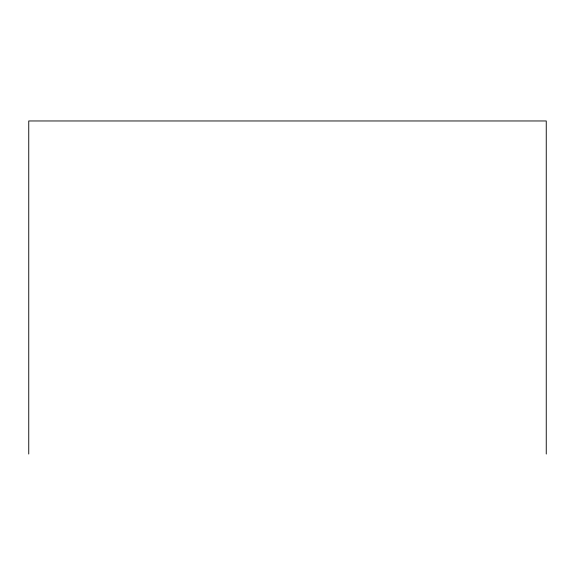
<?xml version="1.0" encoding="UTF-8"?>
<svg xmlns="http://www.w3.org/2000/svg" width="575" height="575" viewBox="0 0 575 575"><rect width="100%" height="100%" fill="white"/><g stroke="black" fill="none" stroke-linecap="round" stroke-linejoin="round"><path stroke-width="0.86" d="M546.25 454.034L546.25 120.966L28.75 120.966L28.75 454.034"/></g></svg>
